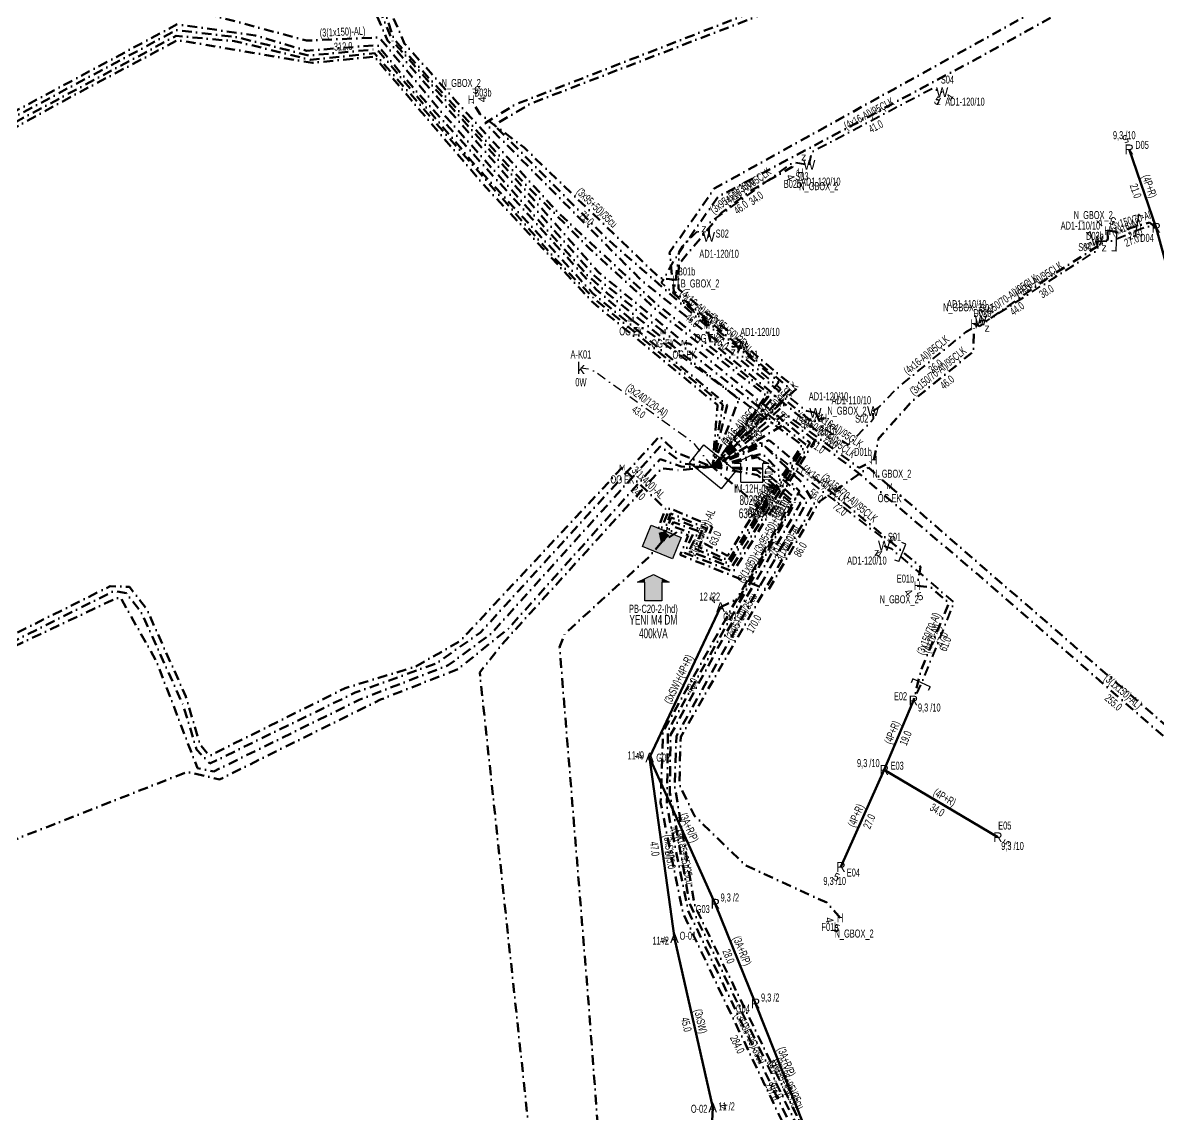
# Model space of a CAD drawing. Header units: millimetres. Extents: x 545975 to 551900, y 4179485 to 4182365.
# Drawn here: x 548402 to 548692.9, y 4180242.8 to 4180522.4 of the extents above; entities that cross this region are included whole.
import ezdxf
from ezdxf.enums import TextEntityAlignment as Align

# ---------------------------------------------------------------- set-up
doc = ezdxf.new("R2010")
doc.units = ezdxf.units.MM
doc.linetypes.add('DASHDOT', pattern=[5, 2.5, -1.25, 0, -1.25])
for name, color, linetype, lineweight in [('DIREK_AG_MEVCUT', 120, 'Continuous', 25), ('DIREK_AYD_MEVCUT', 190, 'Continuous', 25), ('DIREK_BOX_MEVCUT', 5, 'Continuous', 25), ('DIREK_OG_MEVCUT', 16, 'Continuous', 25), ('HAT_ABH_YERALTI_YENI', 6, 'DASHDOT', 80), ('HAT_ABONE_YERALTI_MEVCUT', 56, 'DASHDOT', 30), ('HAT_AG_HAVAI_MEVCUT', 126, 'Continuous', 50), ('HAT_AYD_YERALTI_MEVCUT', 150, 'DASHDOT', 40), ('HAT_BOX_YERALTI_MEVCUT', 192, 'DASHDOT', 50), ('HAT_OG_HAVAI_MEVCUT', 48, 'Continuous', 70), ('HAT_OG_YERALTI_MEVCUT', 48, 'DASHDOT', 70), ('HAT_OG_YERALTI_YENI', 1, 'DASHDOT', 70), ('KOFRE_AG_MEVCUT', 6, 'Continuous', 25), ('NODE_OG_YENI', 5, 'Continuous', 25), ('TRAFO_MEVCUT', 5, 'Continuous', 30), ('TRAFO_TADILAT_BYSK', 5, 'Continuous', 30), ('TRAFO_YENI', 5, 'Continuous', 30)]:
    doc.layers.add(name, color=color, linetype=linetype, lineweight=lineweight)
doc.layers.add('NIA_AG', color=5, linetype='Continuous')
doc.styles.add('Direk', font='B_CAD')
doc.styles.get("Standard").update_dxf_attribs({"font": 'Arial'})

# ---------------------------------------------------------------- blocks, each defined once
blk = doc.blocks.new('AG_NIA', base_point=(-64.4296, 129.8924))
at = {"layer": 'NIA_AG'}
for p, q in [((-64.429604, 132.292432), (-65.529604, 132.292432)), ((-64.429604, 127.492432), (-64.429604, 132.292432)), ((-64.429604, 127.492432), (-65.529604, 127.492432))]:
    blk.add_line(p, q, dxfattribs=at)
blk = doc.blocks.new('YENI_BINA_KARE')
blk.add_hatch(color=5).paths.add_polyline_path([(-2.25, -2.25), (2.25, -2.25), (2.25, 2.25), (-2.25, 2.25)])
at = {"layer": 'TRAFO_TADILAT_BYSK', "linetype": 'Continuous'}
for p, q in [((-2.25, -2.25), (-2.25, 2.25)), ((-2.25, 2.25), (2.25, 2.25)), ((0, 1.8), (0, 2.7)), ((2.25, 2.25), (2.25, -2.25)), ((2.25, -2.25), (-2.25, -2.25))]:
    blk.add_line(p, q, dxfattribs=at)
blk = doc.blocks.new('YENI_BETKOSK')
at = {"layer": 'TRAFO_YENI', "linetype": 'Continuous'}
for p, q in [((-3.4, 2), (0, 3.6)), ((0, 3.6), (3.4, 2)), ((-1.8, 2), (-3.4, 2)), ((-1.8, -2), (-1.8, 2)), ((3.4, 2), (1.8, 2)), ((1.8, 2), (1.8, -2)), ((1.8, -2), (-1.8, -2))]:
    blk.add_line(p, q, dxfattribs=at)
for points in [[(-3.4, 2), (-1.8, 2), (-1.8, 2.752941)], [(-1.8, 2.752941), (0, -2), (0, 3.6)], [(-1.8, -2), (-1.8, 2.752941), (0, -2)], [(0, -2), (0, 3.6), (1.8, -2)], [(0, 3.6), (1.8, -2), (1.8, 2.752941)], [(1.8, 2), (1.8, 2.752941), (3.4, 2)]]:
    blk.add_solid(points, dxfattribs=at)
blk = doc.blocks.new('MEV_INDMERK_KARE')
at = {"layer": 'TRAFO_MEVCUT', "linetype": 'Continuous'}
for p, q in [((-5.268651, -2.925), (-5.268651, 2.925)), ((-5.268651, 2.925), (5.268651, 2.925)), ((0, 2.535), (0, 3.315)), ((5.268651, 2.925), (5.268651, -2.925)), ((5.268651, -2.925), (-5.268651, -2.925))]:
    blk.add_line(p, q, dxfattribs=at)
blk = doc.blocks.new('MEV_INDMERK')
at = {"layer": 'TRAFO_MEVCUT', "linetype": 'Continuous'}
for p, q in [((-4.4, 2.4), (0, 4.6)), ((0, 4.6), (4.4, 2.4)), ((-2.8, 2.4), (-4.4, 2.4)), ((-2.8, -2.4), (-2.8, 2.4)), ((4.4, 2.4), (2.8, 2.4)), ((2.8, -2.4), (2.8, 2.4)), ((-2.8, -2.4), (2.8, -2.4))]:
    blk.add_line(p, q, dxfattribs=at)
at = {"layer": 'TRAFO_MEVCUT', "linetype": 'Continuous', "width": 0.6}
blk.add_text('İND.', height=2, rotation=90, dxfattribs=at).set_placement((5.417363, -0.010583), align=Align.CENTER)

msp = doc.modelspace()

# ---------------------------------------------------------------- linework, layer by layer
at = {"layer": 'HAT_ABH_YERALTI_YENI', "flags": 128}
msp.add_lwpolyline([(548565.757, 4180389.383), (548562.332809, 4180385.426825), (548540.814898, 4180365.807553), (548539.549138, 4180362.432195), (548546.724768, 4180274.287313), (548552.000318, 4180204.509911), (548554.320877, 4180170.334406), (548552.430885, 4180117.858821), (548548.222994, 4180056.512278), (548541.057452, 4180000.634396), (548534.306735, 4179955.488975), (548508.367534, 4179884.85687), (548501.001453, 4179872.865634), (548468.091707, 4179835.10381), (548429.723054, 4179794.839733), (548427.824415, 4179789.776695), (548417.851642, 4179777.947164), (548333.479745, 4179678.310965), (548357.334443, 4179659.000019), (548300.69256, 4179584.208395), (548287.501237, 4179557.469227), (548286.43167, 4179553.19096), (548323.509984, 4179527.164836), (548314.709, 4179510.032)], dxfattribs=at)
at = {"layer": 'HAT_ABONE_YERALTI_MEVCUT', "flags": 128}
msp.add_lwpolyline([(548578.725, 4180408.635), (548573.842547, 4180414.782162), (548547.87825, 4180433.506414), (548545.007198, 4180433.8809)], dxfattribs=at)
at = {"layer": 'HAT_AG_HAVAI_MEVCUT'}
for p, q in [((548692.39, 4180469.89), (548685.466062, 4180489.972919)), ((548692.39, 4180469.89), (548700.748, 4180439.265)), ((548630.198, 4180348.759), (548622.706059, 4180330.982324)), ((548579.437182, 4180296.728065), (548562.613, 4180334.176)), ((548622.706059, 4180330.982324), (548611.621087, 4180306.127747)), ((548622.706059, 4180330.982324), (548651.824617, 4180313.73988)), ((548579.437182, 4180296.728065), (548589.758692, 4180271.18047)), ((548589.758692, 4180271.18047), (548602.161, 4180239.962))]:
    msp.add_line(p, q, dxfattribs=at)
at = {"layer": 'HAT_AYD_YERALTI_MEVCUT', "flags": 128}
for points in [[(548603.515332, 4180486.026677), (548604.215004, 4180489.346258), (548635.116365, 4180505.644471), (548637.559523, 4180504.621753)], [(548577.813277, 4180467.581017), (548578.069553, 4180471.239318), (548599.482416, 4180486.698829), (548603.515332, 4180486.026677)], [(548586.079462, 4180439.661012), (548583.976262, 4180439.312388), (548565.626495, 4180455.789731), (548570.994114, 4180465.151857), (548574.801943, 4180468.94464), (548577.813277, 4180467.581017)], [(548677.221781, 4180466.537851), (548680.678786, 4180466.378662), (548690.058739, 4180470.278571), (548692.39, 4180469.89)], [(548647.452096, 4180446.165881), (548649.02245, 4180446.070408), (548677.517233, 4180464.248101), (548677.221781, 4180466.537851)], [(548619.863, 4180422.907), (548621.238518, 4180423.793686), (548625.696517, 4180428.513921), (548643.686667, 4180443.20733), (548647.384857, 4180445.392624), (548647.452096, 4180446.165881)], [(548578.725, 4180408.635), (548596.245131, 4180428.5885), (548585.227197, 4180437.956483), (548586.079462, 4180439.661012)], [(548605.09, 4180422.468), (548602.953204, 4180422.869214), (548597.896435, 4180426.903266), (548578.725, 4180408.635)], [(548605.09, 4180422.468), (548606.683742, 4180418.872782), (548613.508583, 4180414.266855), (548619.997224, 4180420.923596), (548619.863, 4180422.907)], [(548578.725, 4180408.635), (548590.617813, 4180415.037036), (548622.209214, 4180390.483475), (548622.689978, 4180388.429299)], [(548622.689978, 4180388.429299), (548624.555905, 4180387.68704), (548640.591547, 4180373.8599), (548632.621737, 4180354.079408), (548630.198, 4180348.759)]]:
    msp.add_lwpolyline(points, dxfattribs=at)
at = {"layer": 'HAT_BOX_YERALTI_MEVCUT', "flags": 128}
for points in [[(548569.336, 4180456.522), (548565.200075, 4180456.997646), (548530.459063, 4180490.40145), (548519.105567, 4180499.024982), (548516.89, 4180502.718)], [(548569.336, 4180456.522), (548569.653694, 4180460.043502), (548581.102448, 4180473.782007), (548588.629907, 4180479.45478), (548599.155273, 4180485.484204), (548601.258, 4180483.95)], [(548645.693295, 4180445.280744), (548647.227371, 4180444.712567), (548664.089944, 4180456.660838), (548680.029564, 4180466.83915), (548679.933542, 4180469.143673)], [(548679.933542, 4180469.143673), (548682.407032, 4180468.830524), (548690.664908, 4180471.231069), (548692.39, 4180469.89)], [(548578.725, 4180408.635), (548595.749235, 4180430.398807), (548568.65394, 4180453.169841), (548569.336, 4180456.522)], [(548620.069744, 4180410.360893), (548621.271802, 4180415.865032), (548629.73148, 4180425.344769), (548645.579659, 4180438.178539), (548645.693295, 4180445.280744)], [(548578.725, 4180408.635), (548591.952721, 4180419.665636), (548597.935618, 4180425.279219), (548604.213967, 4180420.182677), (548607.242347, 4180421.142895)], [(548578.725, 4180408.635), (548597.366041, 4180422.199723), (548616.31978, 4180408.372275), (548620.069744, 4180410.360893)], [(548611.427, 4180293.102), (548607.974396, 4180296.992115), (548587.059412, 4180306.621196), (548574.077263, 4180319.228859), (548570.207584, 4180327.217874), (548570.582529, 4180339.430783), (548604.777625, 4180399.206179), (548601.781744, 4180404.44897), (548591.805775, 4180414.169641), (548578.725, 4180408.635)], [(548578.725, 4180408.635), (548593.198064, 4180415.501853), (548632.019681, 4180383.046482), (548631.146, 4180378.178)], [(548578.725, 4180408.635), (548590.353842, 4180411.08019), (548602.984403, 4180399.853025), (548569.458513, 4180339.670923), (548569.024029, 4180326.769519), (548574.194434, 4180296.190266), (548619.16437, 4180203.636305), (548647.655239, 4180182.823688), (548667.302778, 4180176.32375), (548667.967544, 4180174.255588)], [(548578.725, 4180408.635), (548590.281038, 4180406.531628), (548598.759978, 4180399.494982), (548566.027978, 4180340.751823), (548565.403836, 4180322.651713), (548571.126176, 4180294.372493), (548602.447006, 4180228.618914), (548602.959498, 4180172.770223), (548611.644083, 4180176.006593), (548617.369553, 4180179.240828), (548617.981435, 4180181.513534)], [(548578.725, 4180408.635), (548590.050027, 4180407.786013), (548599.822661, 4180399.433821), (548567.311966, 4180341.029479), (548567.024809, 4180321.83975), (548572.498657, 4180294.87498), (548604.079135, 4180228.755666), (548603.983113, 4180195.244055), (548604.176625, 4180174.139636), (548610.792528, 4180177.135516), (548613.039438, 4180177.634829)], [(548578.725, 4180408.635), (548591.195191, 4180408.181894), (548601.277481, 4180399.347888), (548581.977098, 4180365.644234), (548567.97845, 4180339.939958), (548567.786407, 4180325.248621), (548572.875411, 4180296.650774), (548618.565594, 4180202.207044), (548648.799697, 4180181.389587), (548664.451252, 4180176.20441), (548664.163035, 4180174.580687)], [(548631.146, 4180378.178), (548634.516378, 4180377.838015), (548639.317469, 4180373.709078), (548632.211855, 4180356.713218), (548630.198, 4180348.759)]]:
    msp.add_lwpolyline(points, dxfattribs=at)
at = {"layer": 'HAT_OG_HAVAI_MEVCUT'}
for p, q in [((548580.77, 4180372.689), (548562.613, 4180334.176)), ((548562.613, 4180334.176), (548568.967, 4180287.896)), ((548568.967, 4180287.896), (548578.76969, 4180244.485648)), ((548578.76969, 4180244.485648), (548575.62, 4180180.951))]:
    msp.add_line(p, q, dxfattribs=at)
at = {"layer": 'HAT_OG_YERALTI_MEVCUT', "flags": 128}
for points in [[(548566.058161, 4180443.284016), (548548.36436, 4180457.628608), (548521.922554, 4180487.749452), (548495.480748, 4180517.870296), (548479.745381, 4180553.310896), (548477.279312, 4180583.177724), (548458.31819, 4180782.025411), (548433.275211, 4180868.110654), (548339.790924, 4181000.14751), (548327.453228, 4181025.601403), (548329.198551, 4181195.080774), (548328.415957, 4181252.210071), (548317.510648, 4181364.755845), (548300.293599, 4181575.273394), (548280.757147, 4181793.414132), (548258.066881, 4182059.360082), (548182.155349, 4182237.791314), (548193.111652, 4182241.704279), (548217.372039, 4182238.573907), (548208.8215, 4182290.836158), (548207.256314, 4182328.400628), (548206.47372, 4182344.05249), (548221.22, 4182350.894)], [(548557.872935, 4180446.418988), (548549.000621, 4180453.979005), (548502.301113, 4180505.4399), (548492.861551, 4180516.660511), (548474.694846, 4180515.235671), (548461.515081, 4180519.15398), (548441.567327, 4180522.003659), (548329.361213, 4180461.804188), (548311.906929, 4180457.52967), (548282.341508, 4180462.160398), (548161.116152, 4180448.992238), (548043.21068, 4180447.923608), (547902.347718, 4180447.933227), (547861.134234, 4180437.282551), (547828.256062, 4180423.390366), (547769.445809, 4180407.645889), (547718.970869, 4180399.310578), (547658.771398, 4180382.176882), (547472.360606, 4180324.823253), (547461.709931, 4180411.880949), (547479.306699, 4180417.900896), (547529.318567, 4180445.685268), (547554.324501, 4180496.160208), (547566.037795, 4180554.757146), (547584.350474, 4180576.121939), (547603.680524, 4180592.399875), (547614.871606, 4180596.46936), (547602.663153, 4180609.695183), (547514.151871, 4180673.78956), (547470.404916, 4180730.762339), (547399.307092, 4180776.325914), (547357.594879, 4180797.690706), (547394.220237, 4180867.889309), (547444.071418, 4180950.296364), (547501.044197, 4181014.390741), (547450.175645, 4181087.641457), (547406.428689, 4181136.475267), (547403.605599, 4181137.021406), (547430.926897, 4181185.644055), (547554.023146, 4181394.478359), (547314.549652, 4181493.085092), (547305.919114, 4181502.207805), (547318.885154, 4181556.850402), (547316.56979, 4181573.984097), (547219.787564, 4181617.512945), (546916.531057, 4181853.559647), (546909.121891, 4181860.50574), (546910.974183, 4181867.914906), (546939.703923, 4181877.588091), (546926.67, 4181909.157)], [(548365.419583, 4181528.79861), (548306.915685, 4181523.010089), (548312.822563, 4181452.549479), (548320.841367, 4181352.393186), (548331.174301, 4181252.045221), (548331.39424, 4181187.552682), (548330.824461, 4181024.874782), (548338.156708, 4181008.50237), (548361.725974, 4180970.740989), (548437.391441, 4180867.132214), (548461.746339, 4180781.557846), (548474.225179, 4180646.479566), (548481.989142, 4180553.293538), (548496.744829, 4180517.735431), (548549.473621, 4180458.491468), (548571.507301, 4180440.43574)], [(548577.230158, 4180444.670368), (548551.557521, 4180467.203219), (548522.761924, 4180496.177181), (548532.084903, 4180501.656333), (548626.54054, 4180538.083056), (548650.882068, 4180548.818294), (548674.319296, 4180559.663798), (548710.26986, 4180587.375691), (548736.711693, 4180616.184211), (548755.06146, 4180637.030546), (548770.147324, 4180651.486036), (548821.805138, 4180679.930763), (548841.652846, 4180695.534306), (548888.815266, 4180719.858911), (549005.871656, 4180779.757299), (549066.475984, 4180813.436486), (549092.549628, 4180833.765534), (549140.590241, 4180883.66952), (549156.068957, 4180908.385533), (549199.226768, 4180950.423562), (549232.658266, 4180987.345991), (549256.874966, 4181021.42413), (549301.678438, 4181084.184649), (549318.81802, 4181110.016926), (549323.791597, 4181116.996229), (549455.008661, 4181056.028815), (549504.7952, 4181044.004101), (549640.741623, 4181054.331713), (549657.618416, 4181067.833148), (549666.056813, 4181082.811301), (549690.528162, 4181093.359297), (549711.202233, 4181087.452419), (549986.175118, 4181101.555139), (550219.542451, 4181110.831056), (550366.447815, 4181097.548231), (550378.47253, 4181082.781037), (550409.483637, 4181081.515278), (550622.385886, 4181042.537002), (550702.280383, 4181033.13765), (550963.895695, 4181023.738297), (551106.452542, 4181027.654694), (551498.875511, 4181154.545953), (551499.65879, 4181185.877129), (551511.316, 4181203.485)], [(548578.725, 4180408.635), (548595.706587, 4180428.074057), (548560.406467, 4180456.503999), (548520.478975, 4180496.676162), (548528.093505, 4180501.419639), (548635.148692, 4180543.149631), (548671.864001, 4180560.286367), (548693.334477, 4180575.265769), (548711.298215, 4180590.979645), (548755.846455, 4180640.514984), (548768.953431, 4180652.748162), (548819.484446, 4180680.810861), (548843.077004, 4180698.661315), (548898.352545, 4180726.724472), (549018.399961, 4180788.61526), (549065.792425, 4180815.804094), (549093.218978, 4180837.372898), (549137.907527, 4180884.058701), (549154.616356, 4180909.372552), (549183.202048, 4180936.585132), (549217.501309, 4180972.625759), (549228.236547, 4180985.358251), (549263.54913, 4181035.139639), (549297.609492, 4181082.673592), (549304.225395, 4181093.783315), (549308.838272, 4181111.112284), (549307.090675, 4181116.355075), (549273.761505, 4181133.456559), (549282.944, 4181152.462)], [(548578.725, 4180408.635), (548598.610742, 4180428.559212), (548568.801176, 4180453.647209), (548567.710039, 4180463.547621), (548579.174677, 4180479.906126), (548701.692499, 4180547.793202), (548721.311771, 4180560.661757), (548773.157469, 4180618.20304), (548798.261698, 4180636.978472), (548836.234482, 4180657.230623), (548980.459779, 4180730.181735), (549068.171434, 4180776.566531), (549116.860604, 4180809.235386), (549172.1321, 4180860.920564), (549183.523935, 4180856.068486), (549242.38175, 4180777.16948), (549275.903756, 4180720.034929), (549304.172384, 4180750.624116), (549300.062, 4180758.587)], [(548732.008, 4180825.357), (548740.077827, 4180818.48512), (548743.401659, 4180821.882815), (548756.314525, 4180848.577233), (548776.671148, 4180853.570367), (548789.922157, 4180855.202738), (548789.864182, 4180744.743277), (548779.375646, 4180739.572872), (548675.455049, 4180653.433623), (548594.919358, 4180585.970462), (548492.858771, 4180545.922777), (548489.905333, 4180539.17206), (548497.120899, 4180518.140653), (548530.129378, 4180481.671941), (548547.41331, 4180464.370348), (548565.381188, 4180447.918883), (548592.459337, 4180426.890108), (548578.725, 4180408.635)], [(548814.008, 4180740.882), (548805.219484, 4180737.768929), (548789.855995, 4180742.570019), (548780.992444, 4180738.507558), (548725.171438, 4180692.283998), (548661.057946, 4180638.168818), (548616.128541, 4180601.126768), (548595.920605, 4180584.142068), (548493.96209, 4180544.491338), (548491.565526, 4180539.2992), (548495.258673, 4180527.424314), (548499.846933, 4180517.036574), (548513.198878, 4180502.091786), (548539.298994, 4180473.60539), (548564.421421, 4180450.320058), (548593.473356, 4180427.170964), (548578.725, 4180408.635)], [(548052.021265, 4180712.907524), (548059.92844, 4180701.947851), (548039.667839, 4180695.898477), (548023.728219, 4180686.008231), (547986.01269, 4180631.68209), (547987.933126, 4180627.361109), (547999.455743, 4180618.239037), (548001.018673, 4180614.811704), (548021.108946, 4180529.494782), (548048.348959, 4180446.089761), (548163.08941, 4180447.490476), (548243.887055, 4180456.139832), (548281.603467, 4180461.013325), (548312.522489, 4180456.212235), (548332.747013, 4180462.252829), (548441.404744, 4180520.527318), (548456.864255, 4180518.702904), (548475.365886, 4180514.000358), (548491.785615, 4180515.536707), (548493.225942, 4180515.056598), (548518.191612, 4180485.577903), (548548.013372, 4180453.151697), (548582.4852, 4180424.441177), (548578.725, 4180408.635)], [(548835.038, 4180637.377), (548840.5878, 4180641.822162), (548833.222927, 4180653.056714), (548797.397191, 4180633.209006), (548773.804633, 4180615.483381), (548739.507339, 4180577.935302), (548722.156198, 4180558.586908), (548694.485433, 4180539.887319), (548646.676176, 4180513.298881), (548580.070707, 4180477.742808), (548570.09638, 4180463.377168), (548569.970095, 4180454.261695), (548594.581318, 4180433.217721), (548600.263082, 4180428.67231), (548578.725, 4180408.635)], [(548416.95, 4180617.212), (548409.794325, 4180614.030338), (548416.123122, 4180546.198613), (548439.631521, 4180536.323176), (548445.311211, 4180525.77518), (548474.683321, 4180517.823614), (548493.345159, 4180518.634998), (548508.599184, 4180500.297714), (548525.938589, 4180481.016188), (548546.630549, 4180457.777065), (548551.911749, 4180452.975974), (548585.49834, 4180425.913316), (548578.725, 4180408.635)], [(547824.917, 4180442.689), (547834.653523, 4180424.223233), (547861.539629, 4180436.189028), (547900.834707, 4180446.677563), (547959.750464, 4180447.188549), (548044.939456, 4180446.079712), (548049.814409, 4180444.159276), (548127.331553, 4180445.485471), (548169.379976, 4180446.444952), (548281.754523, 4180459.881988), (548313.22013, 4180454.859309), (548334.900782, 4180461.650157), (548389.022513, 4180490.964541), (548441.294256, 4180519.021508), (548456.28843, 4180517.691976), (548475.76317, 4180512.892283), (548492.086877, 4180514.59113), (548501.024291, 4180504.471909), (548538.086015, 4180462.309296), (548548.10661, 4180451.986534), (548581.344928, 4180424.509525), (548578.725, 4180408.635)], [(548104.968792, 4180436.294556), (548106.321034, 4180443.677898), (548147.610411, 4180444.638116), (548172.576081, 4180445.155157), (548225.204252, 4180452.018199), (548281.898416, 4180458.956385), (548314.250379, 4180453.416665), (548337.625065, 4180461.390407), (548415.156105, 4180503.851228), (548441.719395, 4180517.939873), (548476.213383, 4180512.104702), (548492.020049, 4180513.729686), (548519.842658, 4180481.168477), (548548.189216, 4180450.610068), (548580.003528, 4180424.47769), (548578.725, 4180408.635)], [(548752.822981, 4180266.844977), (548762.143991, 4180282.751426), (548718.539389, 4180318.48296), (548646.838943, 4180380.928509), (548615.546201, 4180407.507803), (548598.507132, 4180420.327675), (548578.725, 4180408.635)], [(545979.545, 4180007.856), (545983.654819, 4180001.877139), (545998.52516, 4179986.52711), (546010.613307, 4179985.471796), (546030.664282, 4179988.637739), (546200.157167, 4180035.373955), (546223.661899, 4180044.296159), (546233.351604, 4180041.609904), (546284.662478, 4180062.061156), (546347.262677, 4180091.780442), (546414.078377, 4180114.965701), (546432.205034, 4180121.921279), (546450.542466, 4180128.244531), (546480.050977, 4180138.99406), (546498.599184, 4180142.366461), (546505.710822, 4180149.709586), (546534.376233, 4180160.880665), (546545.336537, 4180161.723766), (546549.130489, 4180158.772915), (546643.469117, 4180142.330022), (546644.944543, 4180093.219428), (546649.369269, 4180071.317427), (546669.182126, 4180055.509296), (546672.976078, 4180048.764494), (546656.771982, 4180031.311475), (546654.453456, 4180018.875745), (546630.425097, 4179984.519407), (546631.804716, 4179924.965953), (546621.392427, 4179871.53447), (546611.80216, 4179840.297603), (546597.602101, 4179817.592729), (546584.778546, 4179805.125383), (546582.997496, 4179792.658037), (546591.546533, 4179775.203753), (546621.824374, 4179738.870345), (546634.29172, 4179730.321307), (546643.553177, 4179731.389937), (546655.308103, 4179739.226555), (546687.149439, 4179772.353181), (546753.122039, 4179831.159429), (546768.50862, 4179848.442985), (546807.712785, 4179888.911801), (546809.810124, 4179902.347798), (546810.055395, 4179903.777458), (546823.509378, 4179915.64194), (546855.113353, 4179939.529276), (546866.447863, 4179945.537361), (546900.451809, 4179957.004469), (546927.670789, 4179960.232689), (546942.316896, 4179959.437939), (547016.569047, 4179938.136796), (547038.413319, 4179938.948576), (547067.987944, 4179943.446738), (547107.691383, 4179949.276797), (547139.212287, 4179952.138151), (547154.128677, 4179951.813881), (547171.152818, 4179948.246918), (547279.095747, 4179908.225469), (547296.444158, 4179904.334236), (547344.111753, 4179907.090526), (547364.540722, 4179910.819623), (547416.841211, 4179931.396584), (547437.270181, 4179938.368375), (547454.456456, 4179938.044106), (547463.049594, 4179936.09849), (547523.647579, 4179937.717366), (547533.699929, 4179936.096019), (547577.903056, 4179923.138451), (547605.628086, 4179916.328794), (547615.680436, 4179915.84239), (547641.621984, 4179923.949124), (547751.509422, 4179998.512673), (547768.022451, 4180010.974209), (547789.910633, 4180030.916775), (547821.969251, 4180076.432997), (547861.043708, 4180136.098558), (547947.262465, 4180225.388757), (547974.136351, 4180252.74334), (548004.455536, 4180275.28006), (548028.127199, 4180286.305218), (548053.992238, 4180289.20149), (548090.47254, 4180292.119914), (548110.90151, 4180295.524743), (548139.599348, 4180300.875187), (548191.158175, 4180321.79056), (548205.675746, 4180326.800462), (548241.345375, 4180330.691694), (548305.874977, 4180335.3936), (548319.332155, 4180340.744044), (548334.734949, 4180343.986738), (548344.89414, 4180344.951026), (548360.783338, 4180345.923834), (548385.427809, 4180356.786857), (548425.475074, 4180376.891557), (548428.555633, 4180376.243019), (548432.284731, 4180371.541113), (548442.985619, 4180347.86945), (548446.552582, 4180336.195753), (548449.95741, 4180332.628791), (548487.157223, 4180350.784892), (548507.910461, 4180358.243088), (548519.259889, 4180366.187687), (548565.144002, 4180416.449437), (548569.521639, 4180412.233935), (548578.725, 4180408.635)], [(547330.571, 4179917.682), (547331.40475, 4179902.698691), (547363.208091, 4179908.435765), (547367.199098, 4179909.433516), (547434.262979, 4179935.859916), (547454.218016, 4179936.732948), (547462.075312, 4179934.612726), (547525.736586, 4179935.604776), (547605.930892, 4179914.153111), (547618.776947, 4179914.402549), (547642.348835, 4179922.509283), (547741.328323, 4179989.71774), (547772.218325, 4180012.27097), (547791.425048, 4180029.731627), (547811.863073, 4180058.484273), (547853.0012, 4180121.312296), (547907.723275, 4180182.1399), (547971.899272, 4180247.441023), (547983.913452, 4180257.558226), (548005.3877, 4180273.138636), (548029.837609, 4180284.52049), (548090.688696, 4180290.617683), (548137.902314, 4180298.627136), (548165.513849, 4180308.955115), (548202.32971, 4180323.673374), (548216.240865, 4180326.202675), (548306.663375, 4180333.579803), (548325.14424, 4180339.886441), (548335.682994, 4180342.415742), (548360.976004, 4180344.312718), (548423.997753, 4180374.032004), (548426.948604, 4180375.296655), (548436.222707, 4180358.856198), (548446.761462, 4180331.455438), (548450.976963, 4180330.612338), (548488.192554, 4180348.936478), (548510.956263, 4180357.789032), (548521.916567, 4180365.798485), (548565.336234, 4180413.855203), (548571.237936, 4180409.428926), (548578.725, 4180408.635)], [(548223.083, 4180090.526), (548207.501623, 4180096.42067), (548211.720822, 4180124.656843), (548332.130247, 4180133.58207), (548337.64766, 4180140.559974), (548346.893433, 4180181.917292), (548361.490248, 4180218.083456), (548368.468153, 4180243.074092), (548365.218182, 4180292.531864), (548370.248764, 4180301.457091), (548444.150189, 4180330.497418), (548452.426309, 4180328.550096), (548493.64463, 4180348.996979), (548513.442406, 4180356.786268), (548526.424554, 4180367.171987), (548565.327253, 4180410.630632), (548570.682389, 4180408.68331), (548578.725, 4180408.635)], [(548578.725, 4180408.635), (548591.43866, 4180412.012753), (548601.050443, 4180402.40097), (548585.446899, 4180374.938734), (548580.77, 4180372.689)], [(548555.60282, 4180408.465536), (548513.997468, 4180363.945923), (548502.580884, 4180357.422161), (548484.640538, 4180351.953713), (548449.815161, 4180334.588994), (548447.416719, 4180337.563062), (548443.771087, 4180349.843084), (548433.793569, 4180372.100626), (548429.380435, 4180377.856887), (548424.391676, 4180378.048762), (548379.248569, 4180355.511243), (548359.418251, 4180347.404509), (548337.592429, 4180346.282038), (548319.882334, 4180342.914625), (548304.218403, 4180336.814144), (548236.870152, 4180331.825384), (548205.199778, 4180327.845217), (548186.920528, 4180322.338735), (548149.1639, 4180306.734312), (548135.157639, 4180301.912983), (548091.614074, 4180293.902512), (548027.266386, 4180288.198192), (548003.252192, 4180276.576585), (547973.077024, 4180254.639444), (547912.260585, 4180191.816995), (547859.952803, 4180138.049068), (547802.789057, 4180052.058031), (547786.856037, 4180031.641005), (547773.912966, 4180019.662987), (547763.63407, 4180010.095527), (547745.360866, 4179997.163204), (547656.927412, 4179935.760213), (547639.511033, 4179925.280866), (547620.454321, 4179919.153907), (547609.728489, 4179918.031436), (547596.017499, 4179920.325724), (547532.079988, 4179938.106039), (547522.713291, 4179939.922611), (547479.18666, 4179939.007014), (547462.427524, 4179938.521669), (547452.114726, 4179940.078924), (547436.60274, 4179940.037694), (547429.506758, 4179938.107587), (547402.12246, 4179927.365688), (547378.044196, 4179916.836717), (547359.649418, 4179911.122346), (547351.871938, 4179909.778728), (547344.936139, 4179908.910077), (547327.792247, 4179907.945023), (547298.250019, 4179907.051016), (547291.892019, 4179907.618695), (547278.462844, 4179910.890289), (547168.888789, 4179950.813398), (547153.723555, 4179953.955639), (547139.31277, 4179953.79952), (547118.217969, 4179952.019226), (547038.209127, 4179940.366342), (547016.341835, 4179939.707852), (546942.105336, 4179960.514142), (546927.825094, 4179961.30279), (546899.839839, 4179958.093651), (546865.519851, 4179946.268016), (546854.538358, 4179940.454284), (546819.049087, 4179914.052097), (546807.520999, 4179903.196827), (546805.401076, 4179889.12653), (546770.443366, 4179853.914561), (546757.04076, 4179838.725387), (546751.995313, 4179833.863411), (546741.514721, 4179823.719303), (546683.496821, 4179772.173736), (546654.714763, 4179744.118226), (546649.823993, 4179739.271125), (546640.653801, 4179733.594339), (546632.74102, 4179734.172459), (546622.905238, 4179741.594977), (546590.965343, 4179782.428943), (546586.432876, 4179793.925402), (546586.476544, 4179800.912215), (546589.134889, 4179805.831504), (546600.354099, 4179816.412496), (546614.602028, 4179840.925795), (546624.850476, 4179873.143478), (546633.72096, 4179919.354032), (546634.737347, 4179933.488184), (546632.366929, 4179971.197441), (546633.06561, 4179983.511699), (546639.975728, 4179994.53403), (546650.761621, 4180010.079689), (546657.082877, 4180019.468164), (546660.022729, 4180031.190119), (546676.14687, 4180049.274422), (546671.745616, 4180056.46671), (546651.862163, 4180072.827916), (546650.730759, 4180075.579979), (546647.164888, 4180096.803718), (546646.241017, 4180115.009226), (546645.665391, 4180131.79832), (546645.847048, 4180142.509944), (546645.071884, 4180143.982756), (546644.090009, 4180144.628726), (546650.926038, 4180197.697269), (546646.323248, 4180221.762553), (546626.28407, 4180241.795127), (546613.332483, 4180260.023286), (546596.073633, 4180272.387248), (546586.28799, 4180285.434772), (546580.92163, 4180311.897439), (546552.524077, 4180311.993377), (546547.402, 4180304.124)], [(548578.725, 4180408.635), (548569.875832, 4180407.774318), (548565.756497, 4180408.273631), (548524.812799, 4180363.210597), (548519.070694, 4180355.970553), (548533.878869, 4180218.543281), (548536.532141, 4180110.108615), (548531.184307, 4180052.708534), (548517.66063, 4179977.932723), (548510.530185, 4179971.1588), (548470.599693, 4179972.228367), (548466.353, 4179963.176)], [(548624.098512, 4180403.671379), (548737.113981, 4180305.761024), (548759.508187, 4180287.91057), (548840.221829, 4180219.717086), (548851.494349, 4180210.196492), (548905.74667, 4180173.132074), (548928.650621, 4180156.257667), (549006.782046, 4180145.319456), (549100.736029, 4180132.841011), (549171.927848, 4180123.149167), (549215.905835, 4180117.48388), (549275.871126, 4180109.806727), (549362.350444, 4180097.903353), (549402.487559, 4180090.893761), (549507.096228, 4180070.257146), (549641.076924, 4180042.61765), (549648.278559, 4180047.418741), (549753.800532, 4180197.962549), (549766.635333, 4180191.545148), (549795.157113, 4180157.319013), (549842.574572, 4180087.797174), (549875.731141, 4180015.066636), (550037.536108, 4180110.264739), (550135.33016, 4180204.35096), (550178.4337, 4180234.47709), (550188.166757, 4180234.940569), (550196.509378, 4180231.232738), (550356.234005, 4180248.779178), (550475.811567, 4180258.975714), (550497.131597, 4180262.220066), (550520.769022, 4180272.416603), (550625.865242, 4180404.402394), (550742.661931, 4180329.318809), (550752.858467, 4180342.759697), (550862.954317, 4180275.630024), (550980.214484, 4180163.004646), (551229.920024, 4179891.044567), (551424.117692, 4179988.375141), (551508.319123, 4180018.467904), (551486.419485, 4180118.913175), (551496.059847, 4180215.919313), (551685.854465, 4180176.152822), (551875.995463, 4180138.787556), (551884.35176, 4180128.006912)]]:
    msp.add_lwpolyline(points, dxfattribs=at)
at = {"layer": 'HAT_OG_YERALTI_YENI', "flags": 128}
for points in [[(548557.872935, 4180446.418988), (548601.668836, 4180414.21562), (548582.812367, 4180384.627006), (548575.255621, 4180388.092882), (548577.244239, 4180392.808746), (548567.982964, 4180396.672346), (548566.619341, 4180392.922382), (548565.757, 4180389.383)], [(548565.757, 4180389.383), (548569.144003, 4180393.21177), (548573.723505, 4180391.512923), (548571.507617, 4180386.564106), (548584.055127, 4180381.816405), (548606.135249, 4180417.236543), (548578.096881, 4180440.95393), (548577.230158, 4180444.670368)], [(548565.757, 4180389.383), (548568.133335, 4180395.642598), (548576.103145, 4180392.473878), (548574.182708, 4180387.672788), (548583.016715, 4180383.831915), (548602.605163, 4180414.36685), (548571.914748, 4180438.826017), (548566.058161, 4180443.284016)], [(548565.757, 4180389.383), (548568.711242, 4180394.467081), (548575.137317, 4180392.103468), (548572.625977, 4180387.080789), (548583.631554, 4180382.870602), (548603.716099, 4180414.769062), (548572.915258, 4180440.17791), (548571.507301, 4180440.43574)], [(548565.757, 4180389.383), (548564.919061, 4180393.303302), (548566.667296, 4180397.848713), (548555.60282, 4180408.465536)], [(548565.757, 4180389.383), (548565.705767, 4180392.997361), (548567.672531, 4180398.067243), (548577.987127, 4180393.633262), (548578.659279, 4180393.258732), (548576.738843, 4180388.937751), (548582.596174, 4180385.865053), (548590.469962, 4180398.539932), (548578.725, 4180408.635)], [(548624.098512, 4180403.671379), (548618.683576, 4180408.434353), (548606.126878, 4180399.718527), (548593.057099, 4180377.051264), (548570.455042, 4180386.062541), (548572.523204, 4180391.011357), (548570.011865, 4180392.193164), (548565.757, 4180389.383)]]:
    msp.add_lwpolyline(points, dxfattribs=at)

# ---------------------------------------------------------------- block references
at = {"layer": 'NIA_AG'}
for p, rotation in [((548687.45804, 4180470.712051), 170.537024), ((548682.216488, 4180466.307853), 357.363485), ((548627.335884, 4180386.581175), 338.307528), ((548632.27082, 4180353.309101), 65.50813999999998)]:
    msp.add_blockref('AG_NIA', p, dxfattribs=dict(at, rotation=rotation))
at = {"layer": 'TRAFO_MEVCUT', "linetype": 'ByBlock', "rotation": 320.8445660000001}
msp.add_blockref('MEV_INDMERK_KARE', (548578.725, 4180408.635), dxfattribs=at)
at = {"layer": 'TRAFO_MEVCUT', "linetype": 'ByBlock'}
msp.add_blockref('MEV_INDMERK', (548588.790147, 4180407.089386), dxfattribs=at)
at = {"layer": 'TRAFO_YENI', "xscale": 1.85, "yscale": 1.3, "rotation": 337.595929}
msp.add_blockref('YENI_BINA_KARE', (548565.757, 4180389.383), dxfattribs=at)
at = {"layer": 'TRAFO_YENI', "xscale": 1.199999999999999, "yscale": 1.199999999999999}
msp.add_blockref('YENI_BETKOSK', (548563.56223, 4180376.721853), dxfattribs=at)

# ---------------------------------------------------------------- texts
at = {"layer": 'DIREK_AG_MEVCUT', "width": 0.53}
for s, p in [('9,3 /10', (548684.216956, 4180493.595957)), ('D05', (548688.774929, 4180491.113709)), ('D04', (548690.043555, 4180467.293041)), ('E02', (548626.879454, 4180349.871319)), ('9,3 /10', (548634.258708, 4180346.978809)), ('9,3 /10', (548618.636824, 4180332.747011)), ('E03', (548626.029859, 4180332.078844)), ('E05', (548653.60793, 4180316.751489)), ('9,3 /10', (548655.59111, 4180311.509565)), ('9,3 /10', (548610.026314, 4180302.551966)), ('E04', (548614.817588, 4180304.702129)), ('9,3 /2', (548583.159115, 4180298.315302)), ('G03', (548576.217713, 4180295.355106)), ('G04', (548586.50974, 4180269.878813)), ('9,3 /2', (548593.519352, 4180272.687137))]:
    msp.add_text(s, height=2.05, dxfattribs=at).set_placement(p, align=Align.MIDDLE_CENTER)
at = {"layer": 'DIREK_AG_MEVCUT', "color": 32, "style": 'Direk'}
for rotation, p in [(559.02253, (548684.55343, 4180492.620012)), (419.368263, (548654.233904, 4180312.313229)), (335.963456, (548610.480594, 4180303.570546))]:
    msp.add_text('5', height=2, rotation=rotation, dxfattribs=at).set_placement(p, align=Align.MIDDLE_CENTER)
at = {"layer": 'DIREK_AG_MEVCUT', "style": 'Direk'}
for p in [(548685.466062, 4180489.972919), (548692.39, 4180469.89), (548630.198, 4180348.759), (548622.706059, 4180330.982324), (548651.824617, 4180313.73988), (548611.621087, 4180306.127747), (548579.437182, 4180296.728065), (548589.758692, 4180271.18047)]:
    msp.add_text('R', height=2.5, dxfattribs=at).set_placement(p, align=Align.MIDDLE_CENTER)
at = {"layer": 'DIREK_AYD_MEVCUT', "width": 0.53}
for s, p in [('S04', (548638.911006, 4180507.850297)), ('AD1-120/10', (548643.399905, 4180502.176942)), ('S03', (548601.631062, 4180483.077181)), ('AD1-120/10', (548606.464217, 4180481.706655)), ('S02', (548581.217937, 4180468.392371)), ('AD1-110/10', (548672.986247, 4180470.438368)), ('S04', (548674.113168, 4180464.929585)), ('AD1-120/10', (548580.411727, 4180463.2247)), ('AD1-110/10', (548643.856996, 4180450.334438)), ('S03', (548649.005681, 4180449.302181)), ('AD1-120/10', (548590.883145, 4180443.205613)), ('S01', (548588.757833, 4180437.407941)), ('AD1-120/10', (548608.444649, 4180426.706071)), ('AD1-110/10', (548614.283635, 4180425.708363)), ('S01', (548602.917735, 4180419.723685)), ('S02', (548616.947955, 4180420.96986)), ('S01', (548625.341853, 4180390.713497)), ('AD1-120/10', (548618.27597, 4180384.627282))]:
    msp.add_text(s, height=2.05, dxfattribs=at).set_placement(p, align=Align.MIDDLE_CENTER)
at = {"layer": 'DIREK_AYD_MEVCUT', "style": 'Direk'}
for p in [(548637.559523, 4180504.621753), (548603.515332, 4180486.026677), (548577.813277, 4180467.581017), (548677.221781, 4180466.537851), (548647.452096, 4180446.165881), (548586.079462, 4180439.661012), (548605.09, 4180422.468), (548619.863, 4180422.907), (548622.689978, 4180388.429299)]:
    msp.add_text('W', height=2.5, dxfattribs=at).set_placement(p, align=Align.MIDDLE_CENTER)
at = {"layer": 'DIREK_AYD_MEVCUT', "color": 32, "style": 'Direk'}
for s, rotation, p in [('4', 416.142794, (548639.635595, 4180503.228941)), ('5', 331.714191, (548636.374848, 4180502.420267)), ('4', 227.357932, (548675.382781, 4180468.231392)), ('5', 297.355156, (548675.001343, 4180465.38909)), ('5', 130.740041, (548624.584175, 4180390.060869)), ('4', 326.653764, (548621.315736, 4180386.340888))]:
    msp.add_text(s, height=2, rotation=rotation, dxfattribs=at).set_placement(p, align=Align.MIDDLE_CENTER)
at = {"layer": 'DIREK_AYD_MEVCUT', "color": 40, "style": 'Direk'}
for p in [(548636.594178, 4180502.315651), (548602.105876, 4180488.091485), (548576.532602, 4180469.728078), (548679.060781, 4180464.844311), (548649.08484, 4180444.272697), (548584.067832, 4180438.176646), (548603.538382, 4180420.507775), (548620.795782, 4180386.797728)]:
    msp.add_text('z', height=2, dxfattribs=at).set_placement(p, align=Align.MIDDLE_CENTER)
at = {"layer": 'DIREK_BOX_MEVCUT', "width": 0.53}
for s, p in [('N_GBOX_2', (548514.336763, 4180506.973864)), ('B03b', (548519.891313, 4180504.51859)), ('B02b', (548599.19505, 4180481.122592)), ('N_GBOX_2', (548605.941244, 4180480.532985)), ('N_GBOX_2', (548676.26295, 4180473.137471)), ('D03b', (548676.699628, 4180467.805093)), ('B01b', (548572.084287, 4180458.689237)), ('B_GBOX_2', (548575.544382, 4180455.6132)), ('N_GBOX_2', (548642.810129, 4180449.494639)), ('D02b', (548647.846738, 4180448.039852)), ('N_GBOX_2', (548613.162666, 4180423.020069)), ('C01b', (548608.300201, 4180417.806588)), ('D01b', (548617.281563, 4180412.47656)), ('N_GBOX_2', (548624.662621, 4180406.875824)), ('E01b', (548628.164009, 4180380.010411)), ('N_GBOX_2', (548626.539738, 4180374.702771)), ('F01b', (548608.809305, 4180290.77871)), ('N_GBOX_2', (548615.003341, 4180289.072468))]:
    msp.add_text(s, height=2.05, dxfattribs=at).set_placement(p, align=Align.MIDDLE_CENTER)
at = {"layer": 'DIREK_BOX_MEVCUT', "style": 'Direk', "width": 0.8}
for p in [(548516.89, 4180502.718), (548601.258, 4180483.95), (548679.933542, 4180469.143673), (548569.336, 4180456.522), (548645.693295, 4180445.280744), (548607.242347, 4180421.142895), (548620.069744, 4180410.360893), (548631.146, 4180378.178), (548611.427, 4180293.102)]:
    msp.add_text('H', height=2.25, dxfattribs=at).set_placement(p, align=Align.MIDDLE_CENTER)
at = {"layer": 'DIREK_BOX_MEVCUT', "color": 32, "style": 'Direk'}
for s, rotation, p in [('5', 510.960978, (548518.249135, 4180505.16601)), ('4', 450.960978, (548519.689606, 4180502.76496)), ('4', 293.884551, (548598.697783, 4180482.816294)), ('5', 353.884551, (548600.95971, 4180481.165934)), ('4', 222.58528, (548678.038819, 4180471.205232)), ('5', 152.684948, (548681.218415, 4180471.631464)), ('4', 347.592425, (548606.640727, 4180418.408292)), ('5', 407.592425, (548609.309773, 4180419.254575)), ('4', 307.033001, (548628.910792, 4180376.49163)), ('5', 375.636406, (548631.900689, 4180375.481624)), ('4', 281.590103, (548608.684092, 4180292.539456)), ('5', 341.590103, (548610.542724, 4180290.4453))]:
    msp.add_text(s, height=2, rotation=rotation, dxfattribs=at).set_placement(p, align=Align.MIDDLE_CENTER)
at = {"layer": 'DIREK_OG_MEVCUT', "width": 0.53}
for s, p in [('12 /22', (548578.029894, 4180375.407792)), ('G01', (548583.254518, 4180370.223808)), ('11 /9', (548559.063743, 4180334.719875)), ('G02', (548566.112853, 4180334.14397)), ('11 /2', (548565.440663, 4180287.256989)), ('O-01', (548572.410912, 4180288.520075)), ('O-02', (548575.282709, 4180244.18405)), ('11 /2', (548582.34117, 4180244.794555))]:
    msp.add_text(s, height=2.05, dxfattribs=at).set_placement(p, align=Align.MIDDLE_CENTER)
at = {"layer": 'DIREK_OG_MEVCUT', "color": 32, "style": 'Direk'}
for s, rotation, p in [('4', 225.223705, (548578.782386, 4180374.661154)), ('f', 405.223705, (548582.757614, 4180370.716846)), ('4', 261.287972, (548559.845306, 4180334.600111)), ('4', 280.271166, (548566.21187, 4180287.39674)), ('4', 94.94336, (548581.559275, 4180244.726927))]:
    msp.add_text(s, height=2, rotation=rotation, dxfattribs=at).set_placement(p, align=Align.MIDDLE_CENTER)
at = {"layer": 'DIREK_OG_MEVCUT', "style": 'Direk'}
for p in [(548580.77, 4180372.689), (548562.613, 4180334.176), (548568.967, 4180287.896), (548578.76969, 4180244.485648)]:
    msp.add_text('A', height=2.5, dxfattribs=at).set_placement(p, align=Align.MIDDLE_CENTER)
at = {"layer": 'HAT_ABONE_YERALTI_MEVCUT', "lineweight": 30, "width": 0.53}
msp.add_text('(3x240/120-Al)', height=2.05, rotation=324.202597, dxfattribs=at).set_placement((548561.357581, 4180424.833715), align=Align.CENTER)
msp.add_text('43.0', height=1.9, rotation=324.202597, dxfattribs=at).set_placement((548560.363216, 4180423.454861), align=Align.TOP_CENTER)
at = {"layer": 'HAT_AG_HAVAI_MEVCUT', "lineweight": 30, "width": 0.53}
for s, rotation, p in [('21.0', 289.02253, (548688.124449, 4180479.65441, 274342.733031)), ('19.0', 427.147116, (548627.235309, 4180339.540551, 274311.353029)), ('34.0', 329.368263, (548636.832247, 4180321.629711, 274325.912308)), ('27.0', 425.963456, (548617.939866, 4180318.208814, 274305.810544)), ('41.0', 294.192888, (548570.249746, 4180315.103694, 274281.3065)), ('28.0', 291.99925, (548583.809826, 4180283.635862, 274294.879346)), ('34.0', 291.666673, (548595.169901, 4180255.25741, 274301.0805))]:
    msp.add_text(s, height=2.05, rotation=rotation, dxfattribs=at).set_placement(p, align=Align.TOP_CENTER)
for s, rotation, p in [('(4P+R)', 289.02253, (548689.731613, 4180480.208508, 274342.733031)), ('(4P+R)', 427.147116, (548625.66875, 4180340.200774, 274311.353029)), ('(4P+R)', 329.368263, (548637.698428, 4180323.092493, 274325.912308)), ('(4P+R)', 425.963456, (548616.38728, 4180318.901257, 274305.810544)), ('(3A+R/P)', 294.192888, (548571.800436, 4180315.800371, 274281.3065)), ('(3A+R/P)', 291.99925, (548585.386047, 4180284.272673, 274294.879346)), ('(3A+R/P)', 291.666673, (548596.749791, 4180255.88506, 274301.0805))]:
    msp.add_text(s, height=2.05, rotation=rotation, dxfattribs=at).set_placement(p, align=Align.CENTER)
at = {"layer": 'HAT_AYD_YERALTI_MEVCUT', "lineweight": 30, "width": 0.53}
for s, rotation, p in [('(4x16-Al)/95ÇLK', 27.808376, (548619.269146, 4180498.247201)), ('(4x16-Al)/95ÇLK', 35.828271, (548588.27843, 4180479.658233)), ('(4x16-Al)', 22.576105, (548685.042439, 4180469.113481)), ('(4x16-Al)/95ÇLK', 32.535047, (548662.812698, 4180455.875858)), ('(4x16-Al)/95ÇLK', 318.077455, (548575.369285, 4180448.183501)), ('(4x16-Al)/95ÇLK', 39.240144, (548634.153906, 4180436.518951)), ('(4x16-Al)/95ÇLK', 48.715313, (548586.846341, 4180419.172581)), ('(4x16-Al)/95ÇLK', 403.618105, (548587.724346, 4180418.384494)), ('(4x16-Al)/95ÇLK', 325.985498, (548610.571655, 4180417.27438)), ('(4x16-Al)/95ÇLK', 322.14483, (548606.935131, 4180403.431385)), ('(4x16-Al)', 428.054872, (548635.818231, 4180364.287315))]:
    msp.add_text(s, height=2.05, rotation=rotation, dxfattribs=at).set_placement(p, align=Align.CENTER)
for s, rotation, p in [('41.0', 27.808376, (548620.062223, 4180496.743529)), ('34.0', 35.828271, (548589.273539, 4180478.279915)), ('27.0', 22.576105, (548685.695086, 4180467.543752)), ('38.0', 32.535047, (548663.726985, 4180454.442651)), ('46.0', 318.077455, (548574.233472, 4180446.918618)), ('36.0', 39.240144, (548635.229278, 4180435.202299)), ('43.0', 48.715313, (548588.12379, 4180418.050919)), ('35.0', 403.618105, (548588.897088, 4180417.153772)), ('23.0', 325.985498, (548609.62067, 4180415.865257)), ('56.0', 322.14483, (548605.891896, 4180402.089125)), ('61.0', 428.054872, (548637.395053, 4180363.651993))]:
    msp.add_text(s, height=2.05, rotation=rotation, dxfattribs=at).set_placement(p, align=Align.TOP_CENTER)
at = {"layer": 'HAT_BOX_YERALTI_MEVCUT', "lineweight": 30, "width": 0.53}
for s, rotation, p in [('(3x95+50)/35cu', 37.00207, (548584.354611, 4180477.297215)), ('(3x95+50)/35cu', 316.124173, (548548.418702, 4180474.312265)), ('(3x150/70-Al)', 16.209025, (548686.298699, 4180470.847009)), ('(3x150/70-Al)/95ÇLK', 35.320145, (548655.167235, 4180451.380247)), ('(3x95+50)/35cu', 319.956123, (548582.748455, 4180442.435043)), ('(3x150/70-Al)/95ÇLK', 39.000364, (548637.120643, 4180432.422225)), ('(3x150/70-Al)/95ÇLK', 43.17591, (548594.362565, 4180423.092295)), ('(3x150/70-Al)/95ÇLK', 323.887877, (548607.343873, 4180415.972684)), ('(3x150/70-Al)/95ÇLK', 320.103943, (548613.15406, 4180399.926295)), ('(3x95+50)/35cu', 60.227866, (548586.942271, 4180369.74055)), ('(3x150/70-Al)', 427.311215, (548634.98044, 4180365.539014)), ('(3x185+95)/35cu', 281.475113, (548570.594743, 4180308.526466)), ('(3x185+95)/35cu', 295.470165, (548587.553979, 4180261.861239)), ('(3x185+95)/35cu', 295.816865, (548596.485665, 4180249.799081)), ('(3x185+95)/35cu', 295.914098, (548597.443935, 4180250.284755))]:
    msp.add_text(s, height=2.05, rotation=rotation, dxfattribs=at).set_placement(p, align=Align.CENTER)
for s, rotation, p in [('46.0', 37.00207, (548585.377745, 4180475.939572)), ('71.0', 316.124173, (548547.240436, 4180473.086831)), ('24.0', 16.209025, (548686.773241, 4180469.214584)), ('44.0', 35.320145, (548656.15008, 4180449.993158)), ('66.0', 319.956123, (548581.654719, 4180441.133605)), ('46.0', 39.000364, (548638.190496, 4180431.101084)), ('37.0', 43.17591, (548595.525774, 4180421.85256)), ('51.0', 323.887877, (548606.341948, 4180414.599313)), ('72.0', 320.103943, (548612.063685, 4180398.62204)), ('170.0', 60.227866, (548588.417883, 4180368.896412)), ('47.0', 427.311215, (548636.548883, 4180364.883281)), ('275.0', 281.475113, (548568.928724, 4180308.188264)), ('284.0', 295.470165, (548586.019203, 4180261.130169)), ('297.0', 295.816865, (548594.95534, 4180249.058737)), ('303.0', 295.914098, (548595.91487, 4180249.541816))]:
    msp.add_text(s, height=2.05, rotation=rotation, dxfattribs=at).set_placement(p, align=Align.TOP_CENTER)
at = {"layer": 'HAT_OG_HAVAI_MEVCUT', "lineweight": 30, "width": 0.53}
for s, rotation, p in [('(3xSW)+(4P+R)', 424.75841, (548570.92266, 4180353.794971, 274281.3065)), ('(3xSW)', 277.817533, (548566.6321, 4180311.151616, 274284.4835)), ('(3xSW)', 282.724798, (548574.697468, 4180266.378052, 274289.384845))]:
    msp.add_text(s, height=2.05, rotation=rotation, dxfattribs=at).set_placement(p, align=Align.CENTER)
for s, rotation, p in [('43.0', 424.75841, (548572.46034, 4180353.070029, 274281.3065)), ('47.0', 277.817533, (548564.9479, 4180310.920384, 274284.4835)), ('45.0', 282.724798, (548573.039222, 4180266.003596, 274289.384845))]:
    msp.add_text(s, height=2.05, rotation=rotation, dxfattribs=at).set_placement(p, align=Align.TOP_CENTER)
at = {"layer": 'HAT_OG_YERALTI_MEVCUT', "lineweight": 30, "width": 0.53}
for s, rotation, p in [('(3(1x150)-AL)', 2.489553, (548483.977319, 4180519.078504)), ('(3(1x95))+(3x95+50)+(4x10)', 420.395549, (548592.509633, 4180389.08976)), ('(3(1x150)-AL)', 318.946652, (548683.247413, 4180350.346718))]:
    msp.add_text(s, height=2.05, rotation=rotation, dxfattribs=at).set_placement(p, align=Align.CENTER)
for s, rotation, p in [('312.0', 2.489553, (548484.051162, 4180517.380109)), ('78.0', 420.395549, (548593.987709, 4180388.249944)), ('255.0', 318.946652, (548682.130919, 4180349.064751))]:
    msp.add_text(s, height=2.05, rotation=rotation, dxfattribs=at).set_placement(p, align=Align.TOP_CENTER)
at = {"layer": 'HAT_OG_YERALTI_YENI', "lineweight": 30, "width": 0.53}
for s, rotation, p in [('3(1x400)-AL', 316.051699, (548561.595758, 4180403.869274)), ('3(1x400)-AL', 417.491126, (548591.52379, 4180399.878129)), ('3(1x400)-AL', 57.319445, (548592.095499, 4180399.558344)), ('3(1x150)-AL', 57.803843, (548592.954532, 4180399.272729)), ('3(1x400)-AL', 58.061511, (548594.373864, 4180399.976131)), ('2(3(1x400))-AL', 426.037511, (548576.922322, 4180391.443459)), ('3(1x400)-AL', 420.032564, (548598.855625, 4180388.809477))]:
    msp.add_text(s, height=2.05, rotation=rotation, dxfattribs=at).set_placement(p, align=Align.CENTER)
for s, rotation, p in [('24.0', 316.051699, (548560.415943, 4180402.645332)), ('121.0', 417.491126, (548592.957414, 4180398.964497)), ('113.0', 57.319445, (548593.526379, 4180398.640421)), ('109.0', 57.803843, (548594.393121, 4180398.366935)), ('111.0', 58.061511, (548595.816512, 4180399.076817)), ('63.0', 426.037511, (548578.475801, 4180390.753024)), ('86.0', 420.032564, (548600.328351, 4180387.960314))]:
    msp.add_text(s, height=2.05, rotation=rotation, dxfattribs=at).set_placement(p, align=Align.TOP_CENTER)
at = {"layer": 'KOFRE_AG_MEVCUT', "width": 0.6}
msp.add_text('A-K01', height=2.1, dxfattribs=at).set_placement((548545.007198, 4180436.3809), align=Align.CENTER)
at = {"layer": 'KOFRE_AG_MEVCUT', "style": 'Direk'}
msp.add_text('k', height=3, dxfattribs=at).set_placement((548545.007198, 4180433.8809), align=Align.MIDDLE_CENTER)
at = {"layer": 'KOFRE_AG_MEVCUT', "width": 0.6}
msp.add_text('0W', height=2.1, dxfattribs=at).set_placement((548545.007198, 4180431.3809), align=Align.TOP_CENTER)
at = {"layer": 'NODE_OG_YENI', "style": 'Direk'}
for p in [(548557.872935, 4180446.418988), (548566.058161, 4180443.284016), (548577.230158, 4180444.670368), (548571.507301, 4180440.43574), (548555.60282, 4180408.465536), (548624.098512, 4180403.671379)]:
    msp.add_text('M', height=1.4, dxfattribs=at).set_placement(p, align=Align.MIDDLE_CENTER)
at = {"layer": 'NODE_OG_YENI', "width": 0.6}
for p in [(548557.872935, 4180444.418988), (548577.230158, 4180442.670368), (548566.058161, 4180441.284016), (548571.507301, 4180438.43574), (548555.60282, 4180406.465536), (548624.098512, 4180401.671379)]:
    msp.add_text('OG EK', height=2.1, dxfattribs=at).set_placement(p, align=Align.TOP_CENTER)
at = {"layer": 'TRAFO_MEVCUT', "linetype": 'ByBlock', "width": 0.6}
for s, height, p in [('IM-12H-(hd)', 2.1, (548589.439254, 4180402.058803)), ('802000', 2.5, (548589.130692, 4180398.856759)), ('630kVA', 2.5, (548589.1147, 4180395.486591))]:
    msp.add_text(s, height=height, dxfattribs=at).set_placement(p, align=Align.CENTER)
at = {"layer": 'TRAFO_YENI', "width": 0.6}
for s, height, p in [('PB-C20-2-(hd)', 2.1, (548563.56223, 4180371.221853)), ('YENİ M4 DM', 2.5, (548563.56223, 4180368.221853)), ('400kVA', 2.5, (548563.56223, 4180364.721853))]:
    msp.add_text(s, height=height, dxfattribs=at).set_placement(p, align=Align.CENTER)

doc.saveas('drawing.dxf')
